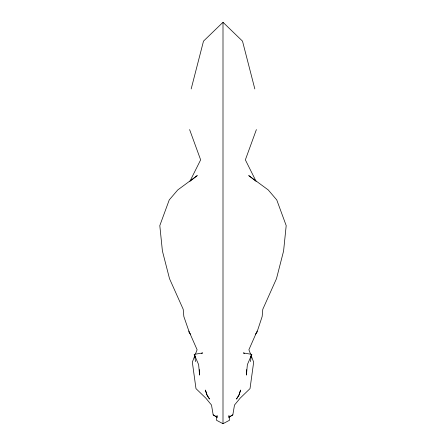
<?xml version="1.0" encoding="UTF-8"?>
<svg xmlns="http://www.w3.org/2000/svg" width="446" height="446" viewBox="0 0 446 446"><rect width="100%" height="100%" fill="white"/><g stroke="black" fill="none" stroke-linecap="round" stroke-linejoin="round"><path stroke-width="0.67" d="M251.276 355.947L253.668 362.135L250.022 388.605L240.154 398.167L234.496 405.052L232.829 414.88L229.049 417.127L228.932 415.661L229.528 420.249L223 423.7L223 22.3L203.499 41.132L191.172 88.938M246.621 369.623L246.415 375.075L247.368 364.638L251.8 354.375L243.31 352.937L244.497 353.41M256.389 129.602L245.356 159.858L256.11 181.349L248.729 175.579L268.236 189.935L276.76 199.925L286.198 225.609L283.589 251.009L276.481 278.689L262.794 309.295L262.153 316.537L256.835 332.649L255.43 334.143M250.345 361.611L251.8 354.375L250.284 357.101M238.939 395.072L240.617 390.049L238.961 395.206L236.48 399.053L238.588 395.641M194.724 355.947L192.332 362.135L195.978 388.605L205.846 398.167L211.504 405.052L213.171 414.88L216.951 417.127L217.068 415.661L216.472 420.249L223 423.7M195.437 354.091L197.11 349.759L188.875 331.06L183.847 316.537L183.206 309.295L169.519 278.689L162.411 251.009L159.802 225.609L169.24 199.925L177.764 189.935L197.271 175.579L189.89 181.349L200.644 159.858L189.611 129.602M257.125 331.06L248.89 349.759L250.563 354.091M228.781 417.278L232.829 414.88M201.503 353.41L202.69 352.937L194.2 354.375L198.632 364.638L199.585 375.075L199.379 369.623M213.171 414.88L217.219 417.278M223 22.3L242.501 41.132L254.828 88.938M190.57 334.143L189.165 332.649L188.875 331.06M207.412 395.641L209.52 399.053L207.039 395.206L205.383 390.049L207.061 395.072M195.716 357.101L194.2 354.375L195.655 361.611"/></g></svg>
